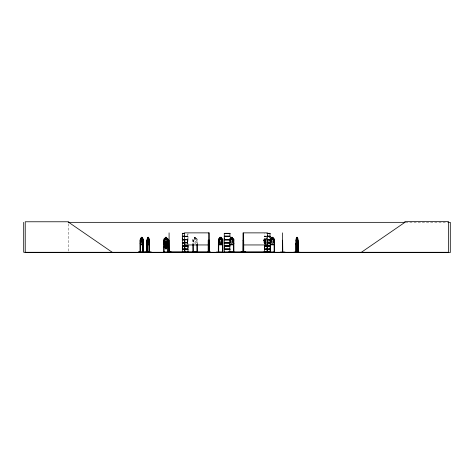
<?xml version="1.0" encoding="UTF-8"?>
<svg xmlns="http://www.w3.org/2000/svg" width="474" height="474" viewBox="0 0 474 474"><rect width="100%" height="100%" fill="white"/><g stroke="black" fill="none" stroke-linecap="round" stroke-linejoin="round"><path stroke-width="0.36" stroke-dasharray="2.37 1.78" d="M187.977 238.043L188.006 236.248M266.447 236.461L264.326 236.461L264.368 239.465L264.373 238.043M187.977 245.597L187.982 239.465L185.156 239.429M264.373 236.111L266.447 236.289M264.368 239.483L266.447 239.625M265.778 242.907L264.302 242.86L265.784 242.807M196.793 244.72L197.338 243.292M264.332 239.607L264.373 244.341M188.03 236.467L185.156 236.461M188.03 239.797L185.156 239.797M265.724 238.778L264.836 240.057L264.095 239.009M265.641 245.283L263.615 242.463L264.142 241.041L263.354 239.986L264.131 238.937L264.871 240.057L265.487 239.88L266.874 241.847M265.316 239.305L266.441 238.825L266.441 237.29M185.156 242.812L188 242.664M405.631 222.342L447.373 222.342M185.156 236.099L187.982 236.099L187.982 233.421M266.459 236.099L264.368 236.099L264.373 233.587M185.156 236.289L188.018 236.277M185.156 236.656L187.982 236.656L187.977 239.447M264.368 236.656L266.459 236.656M195.803 237.338L194.417 237.338L194.417 238.825L193.676 239.323L193.676 242.096L194.417 243.286L195.803 243.286L196.55 242.096L196.55 239.323L195.803 238.825L195.857 237.29L194.37 237.29L194.37 238.778L193.356 238.778L192.882 239.305L192.853 243.76M195.857 238.778L196.817 238.778L197.338 239.299L197.291 243.76M266.441 238.778L265.689 238.778L265.351 239.305L265.369 243.76M196.793 238.825L193.374 238.825L192.93 239.329L193.226 244.24M265.701 238.825L266.477 238.825M265.861 239.358L265.333 239.358L263.657 241.776L263.686 242.445L265.665 245.242M264.368 239.429L266.459 239.429M185.156 239.625L188.018 239.607M264.338 239.826L266.447 239.797M185.156 239.992L187.982 239.992M263.354 239.986L265.44 243.873L266.406 244.193M264.368 239.992L265.784 239.992M187.645 240.211L187.645 243.843L187.71 240.211L187.271 240.211L187.337 243.843M192.853 240.211L193.262 240.211L193.262 243.76M197.291 240.211L196.882 240.211L196.882 243.76M265.369 240.211L265.766 240.211L265.766 243.76M185.156 242.593L187.977 242.593L185.156 242.67M264.373 242.593L265.79 242.593M264.362 242.664L265.778 242.67M185.156 242.925L188 242.801M185.156 243.079L187.977 243.085M264.373 243.085L265.79 243.085M265.351 243.292L265.713 244.768M266.501 242.368C264.528 241.586 265.167 237.717 265.724 241.888M265.813 243.352L264.427 241.39L265.12 240.407L265.393 241.87C263.988 240.715 263.585 242.427 265.416 242.315L265.748 244.134M192.882 243.292L193.185 244.276M265.736 242.321L266.044 243.861M268.628 242.338L268.628 244.471M268.551 239.968L268.521 243.049M266.619 237.587L266.619 238.084M265.914 239.323L265.914 242.096M265.659 240.211L265.659 243.76M265.422 239.329L265.476 243.76M187.271 234.292L187.271 244.24M68.742 223.799L68.742 251.558M264.131 239.358L263.686 239.986L263.929 240.336L264.373 239.708L264.131 239.358M195.555 237.587L194.666 237.587L194.666 238.084L195.555 238.084L195.555 237.587M195.803 239.323L194.417 239.323L194.417 242.096L195.803 242.096L195.803 239.323"/><path stroke-width="0.71" d="M182.33 248.933L182.33 246.154L187.982 246.154L187.977 248.933L182.33 248.933L182.336 247.547M184.427 239.429L182.33 239.429L182.336 238.043M187.977 247.547L187.977 246.154M229.926 248.933L224.273 248.933L224.279 247.547M229.926 239.429L224.273 239.429L224.279 238.043M264.373 248.933L264.373 247.547M270.014 236.656L270.014 238.043L270.02 236.656L267.194 236.656M171.428 252.061L164.158 251.972M182.247 252.061L188.137 252.257M240.887 252.281L245.419 252.038L240.887 252.281M240.887 252.061L245.419 252.044M280.448 252.061L284.981 252.044M264.35 252.174L264.368 249.49L270.02 249.49M149.156 244.768L149.482 239.299L148.617 238.778M149.482 243.292L149.197 244.768L147.224 244.768L146.976 243.292M294.004 252.061L300.149 252.287M297.897 252.281L297.868 240.211L298.199 240.211L298.223 252.287M144.837 252.251L138.384 252.251M144.955 252.251L151.283 252.251M297.429 238.778L296.102 244.448L296.102 252.287M263.775 252.044L270.221 252.061L263.793 252.287M263.763 252.251L270.227 252.251M163.731 242.801L164.241 241.325L167.731 241.325L168.193 242.801M168.187 243.292L167.678 244.768L164.188 244.768L163.731 243.292L164.229 244.72L167.642 244.72M222.78 243.292L222.27 244.768L218.781 244.768L218.324 243.292L218.816 244.72L222.235 244.72L222.733 243.286L222.733 239.323L222.235 238.825L218.816 238.825L218.372 239.329L218.301 252.287M233.812 243.286L233.321 244.72L229.902 244.72L229.606 243.76M233.866 243.292L233.356 244.768L229.866 244.768M224.261 242.67L229.931 242.783M229.931 252.168L224.261 252.281M163.672 252.227L163.731 239.305L164.205 238.778L165.219 238.778M163.672 252.061L164.158 251.848M184.374 252.251L184.416 251.848M229.292 252.251L229.333 251.848M242.99 252.281L243.073 232.87M269.99 252.251L270.032 251.848L270.536 251.848M147.082 252.287L147.278 238.778M140.565 238.778L140.197 239.305L140.263 252.287M168.14 246.764L167.695 247.268L164.277 247.268L163.731 246.794L165.219 247.315L165.219 248.803L166.706 248.803L166.652 247.268L167.399 246.77L167.399 243.997L166.652 242.807L165.266 242.807L164.525 243.997L164.525 246.77L165.266 247.268M168.193 246.788L167.719 247.315L166.706 247.315M218.324 239.305L218.798 238.778L219.859 238.778M229.457 239.329L229.902 238.825L233.321 238.825L233.812 239.323M224.238 252.192L224.279 249.49L229.926 249.49M361.389 252.287L404.903 222.342L404.903 221.459L448.41 221.459L448.41 252.287L23.7 252.287L23.7 222.342M219.859 238.825L219.118 239.323L219.118 242.096L219.859 243.286L221.245 243.286L221.986 242.096L221.986 239.323L221.245 238.825M192.746 252.257L192.805 251.848M218.218 252.257L218.798 251.848L218.798 252.287M243.18 252.257L243.233 240.211M68.185 222.342L405.128 222.342M448.078 222.342L450.3 222.342L450.3 252.541L25.229 252.541L25.229 221.773L68.742 221.773L68.742 222.342L112.249 252.287M182.33 233.309L184.427 233.303M224.267 233.309L229.931 233.309M267.194 233.309L270.02 233.309M184.427 233.415L182.33 233.409L182.336 236.099L184.427 236.099M229.931 233.409L224.267 233.409L224.279 236.099L229.926 236.099L229.926 233.421M267.093 233.415L270.02 233.409L270.014 236.099L267.194 236.099M182.336 233.587L184.433 233.587M224.279 233.587L229.92 233.587M267.075 233.587L270.014 233.587M182.294 236.289L184.416 236.289M224.238 236.289L229.967 236.289M267.194 236.289L270.056 236.289M182.294 236.461L184.416 236.461M224.238 236.461L229.967 236.461M267.194 236.461L270.056 236.461M184.427 236.656L182.33 236.656L182.33 239.429M229.926 236.656L224.273 236.656L224.273 239.429M141.199 237.29L142.23 237.29L142.194 238.825L142.692 239.323L142.692 242.096L142.194 243.286L141.264 243.286L140.766 242.096L141.234 237.29M141.228 237.338L142.194 237.338M147.823 237.338L148.635 237.338M165.266 237.338L166.652 237.338L166.652 238.825L167.399 239.323L167.399 242.096L166.652 243.286L165.266 243.286L164.525 242.096L164.525 239.323L165.266 238.825L165.219 237.29L166.706 237.29L166.652 238.825M219.859 237.338L221.245 237.338L221.245 244.768M232.331 237.338L230.945 237.338L230.945 238.825L230.198 239.323L230.198 242.096L230.945 243.286L232.331 243.286L233.072 242.096L233.072 239.323L232.331 238.825L232.379 237.29L230.891 237.29L230.891 238.778L229.878 238.778M273.03 237.338L271.643 237.338L271.643 238.825L270.897 239.323L270.897 242.096L271.643 243.286L273.03 243.286L273.771 242.096L273.771 239.323L273.03 238.825L273.077 237.29L271.59 237.29L271.59 238.778L270.577 238.778L270.103 239.305L270.079 252.287M296.665 237.338L297.358 237.338M140.517 238.778L141.234 238.778M142.194 238.778L142.875 238.778L143.225 239.299L142.822 238.825M147.236 238.778L147.835 238.778M166.7 238.778L167.666 238.778L168.187 239.299L168.134 252.287L168.086 251.848M221.245 238.778L222.259 238.778L222.78 239.299L222.899 252.257M232.379 238.778L233.338 238.778L233.866 239.299L233.901 252.251M273.077 238.778L274.037 238.778L274.565 239.299L274.559 252.287M296.683 238.778L296.161 238.778L295.966 239.329L295.972 252.287M297.34 238.778L298.081 239.299L297.761 238.778M140.529 238.825L142.858 238.825M147.248 238.825L149.18 238.825L149.411 239.323M164.223 238.825L167.642 238.825L168.14 239.323M270.601 238.825L274.019 238.825M296.173 238.825L297.826 238.825M147.017 239.305L146.987 252.287M149.44 239.299L149.44 252.287M219.859 239.323L221.245 239.323M267.194 239.429L270.02 239.429M182.294 239.625L184.416 239.625M224.238 239.625L229.967 239.625M267.194 239.625L270.056 239.625M182.294 239.797L184.416 239.797M224.238 239.797L229.967 239.797M267.194 239.797L270.056 239.797M184.427 239.992L182.33 239.992L182.33 242.664L184.433 242.593L182.277 242.741L184.427 242.807M229.926 239.992L224.273 239.992L224.273 242.664L229.931 242.664M267.194 239.992L270.02 239.992M142.757 240.211L143.148 240.211L143.148 252.287L143.178 251.848L142.727 251.848M149.055 240.211L149.411 240.211M163.702 240.211L164.111 240.211L164.158 252.287M168.14 240.211L167.725 240.211L167.678 252.287M169.082 240.211L169.236 252.287M184.433 240.211L184.854 240.211L184.901 252.287M208.607 240.211L208.199 240.211L208.151 252.287M218.336 240.211L218.751 240.211L218.698 252.287M222.774 240.211L222.365 240.211L222.413 252.287M233.812 240.211L233.404 240.211L233.356 252.287M243.073 240.211L243.713 240.211L243.76 252.287M267.466 240.211L267.058 240.211L267.01 252.287M270.079 240.211L270.488 240.211L270.536 252.287M274.517 240.211L274.102 240.211L274.15 252.287M282.634 240.211L282.788 252.287M295.972 240.211L296.303 240.211M219.859 242.096L221.245 242.096M224.279 242.593L229.92 242.593M267.194 242.783L270.02 242.783M184.427 242.907L182.33 242.925L182.336 245.597L187.982 245.597M229.931 242.925L224.267 242.907L224.279 245.597L229.926 245.597M267.194 242.913L270.02 242.913M182.336 243.085L184.433 243.085M224.279 243.085L229.92 243.085M267.075 243.085L270.014 243.085M298.081 243.292L297.844 244.768L296.149 244.768L295.966 243.286L296.155 244.768M140.529 244.72L142.858 244.72M147.248 244.72L149.18 244.72M296.173 244.72L297.826 244.72M184.445 244.951L209.36 244.951M243.304 244.951L267.466 244.951M264.368 245.597L270.02 245.597M182.294 245.793L188.024 245.793M224.238 245.793L229.967 245.793M264.326 245.793L270.056 245.793M182.294 245.965L188.024 245.965M224.238 245.965L229.967 245.965M264.326 245.965L270.056 245.965M229.926 246.154L224.273 246.154L224.273 248.933M270.02 246.154L264.368 246.154L264.368 248.933L270.02 248.933M165.266 248.755L166.652 248.755M182.294 249.123L188.024 249.123M224.238 249.123L229.967 249.123M264.326 249.123L270.056 249.123M182.294 249.294L188.024 249.294M224.238 249.294L229.967 249.294M264.326 249.294L270.056 249.294M140.043 251.848L140.505 251.848L140.5 252.287L140.464 240.211L140.073 240.211L140.073 252.287M149.02 251.848L149.452 251.848M167.678 251.848L168.187 251.848M169.034 251.848L209.472 251.848M222.821 251.848L222.318 251.848L222.318 252.287M274.559 251.848L274.061 251.848L274.061 252.287M282.836 251.848L282.587 252.287L282.634 232.87M295.936 251.848L296.339 251.848L296.327 252.287L296.303 243.049M297.832 251.848L298.235 251.848M144.813 252.038L138.396 252.044L144.807 252.287M193.309 251.972L196.834 251.972M208.507 252.038L210.397 252.055L208.507 252.287M216.44 252.038L218.307 252.038M218.792 251.972L222.318 251.972M229.837 251.972L233.356 251.972M270.536 251.972L274.061 251.972M151.277 252.061L144.961 252.061L151.259 252.287M224.279 252.091L229.92 252.091M210.403 252.251L208.536 252.227L208.607 232.87M182.318 252.281L182.336 249.49L187.982 249.49L187.982 252.168M267.537 252.251L267.514 251.848L228.539 251.913L228.539 252.287M208.868 252.257L208.987 240.211L209.425 240.211L209.472 252.287M267.176 252.257L267.247 251.913M267.04 252.251L267.105 251.848M296.173 252.251L296.167 240.211M297.791 238.778L298.016 252.287L297.986 251.848M141.086 238.778L142.976 244.4M270.103 243.292L270.565 244.768L274.055 244.768L274.565 243.292L274.019 244.72L270.601 244.72L270.156 243.286L270.156 239.329M167.695 241.373L168.14 242.807M140.553 244.768L140.233 243.286L140.505 244.768L142.893 244.768L143.189 239.299M274.47 251.848L274.47 252.287M270.441 251.848L270.441 252.287M268.628 251.848L268.663 252.287M268.521 251.848L268.468 252.287M268.403 251.848L268.391 252.287M268.337 251.848L268.302 252.287M268.225 251.848L268.195 252.287M267.419 252.287L267.466 232.87L243.304 232.87L243.352 252.287M266.364 251.913L266.364 252.287M265.801 251.972L265.801 252.287M265.766 251.848L265.754 252.287M265.659 251.848L265.689 252.287M265.529 252.287L265.547 251.848L265.446 252.287M265.369 251.848L265.369 252.287M243.666 251.848L243.636 252.287M233.771 251.848L233.771 252.287M233.451 251.848L233.451 252.287M229.789 240.211L229.837 252.287M229.742 251.848L229.742 252.287M229.38 251.848L229.416 252.287M222.727 251.848L222.727 252.287M221.293 238.778L221.293 237.29L219.812 237.29L219.859 244.768M209.407 252.287L209.36 232.87L184.445 232.87L184.433 252.287M209.301 251.848L209.307 252.287M209.052 240.211L209.022 252.287M208.655 251.848L208.637 252.287M208.246 251.848L208.246 252.287M208.045 251.913L208.045 252.287M197.291 244.471L197.338 252.287M197.243 251.848L197.243 252.287M196.882 244.471L196.929 252.287M196.834 251.848L196.834 252.287M193.262 244.471L193.309 252.287M193.214 251.848L193.214 252.287M192.853 244.471L192.9 252.287M187.71 251.848L187.751 252.287M187.645 252.287L187.591 251.848L187.586 252.287M187.402 251.848L187.402 252.287M187.295 251.848L187.295 252.287L187.23 251.848M184.807 251.848L184.807 252.287M184.641 251.848L184.641 252.287M184.593 240.211L184.587 252.287M170.213 251.913L170.213 252.287M169.331 251.913L169.331 252.287M169.082 232.87L169.082 252.287M167.772 251.848L167.778 252.287M164.069 251.848L164.069 252.287M149.28 240.211L149.28 252.287M149.186 240.211L149.251 252.287M149.162 251.848L149.162 252.287M149.055 244.471L149.032 252.287M147.213 252.287L147.213 251.848L146.786 251.848L146.804 252.287M147.183 252.287L147.183 240.211L146.827 240.211L146.833 252.287M143.03 240.211L143.03 252.287M142.875 240.211L142.875 252.287L142.769 251.848M142.757 244.471L142.727 252.287M142.159 237.338L142.159 238.825M140.345 240.211L140.381 252.287M140.162 251.848L140.162 252.287M164.674 243.304L165.657 245.07C163.643 247.102 165.42 247.552 165.983 245.413C166.487 247.671 168.24 246.782 166.273 245.076C168.288 243.263 166.546 242.392 165.959 244.75L165.142 243.316L164.674 243.304M297.666 242.096L297.317 243.286L296.665 243.286L296.315 242.096L296.641 237.29L297.382 237.29L297.666 242.096M149.043 242.096L148.635 243.286L147.864 243.286L147.455 242.096L147.793 237.29L148.658 237.29L149.043 242.096M142.028 237.587L141.43 237.587L141.43 238.084L142.028 238.084L142.028 237.587M148.492 237.587L148.001 237.587L148.001 238.084L148.492 238.084L148.492 237.587M166.404 237.587L165.515 237.587L165.515 238.084L166.404 238.084L166.404 237.587M220.997 237.587L220.108 237.587L220.108 238.084L220.997 238.084L220.997 237.587M232.082 237.587L231.188 237.587L231.188 238.084L232.082 238.084L232.082 237.587M272.781 237.587L271.886 237.587L271.886 238.084L272.781 238.084L272.781 237.587M297.198 237.587L296.783 237.587L296.783 238.084L297.198 238.084L297.198 237.587M142.194 239.323L141.264 239.323L141.264 242.096L142.194 242.096L142.194 239.323M148.635 239.323L147.864 239.323L147.864 242.096L148.635 242.096L148.635 239.323M166.652 239.323L165.266 239.323L165.266 242.096L166.652 242.096L166.652 239.323M232.331 239.323L230.945 239.323L230.945 242.096L232.331 242.096L232.331 239.323M273.03 239.323L271.643 239.323L271.643 242.096L273.03 242.096L273.03 239.323M297.317 239.323L296.665 239.323L296.665 242.096L297.317 242.096L297.317 239.323M270.014 242.593L267.194 242.599L270.02 242.664M166.652 243.997L165.266 243.997L165.266 246.77L166.652 246.77L166.652 243.997M166.404 248.009L165.515 248.009L165.515 248.506L166.404 248.506L166.404 248.009"/></g></svg>
